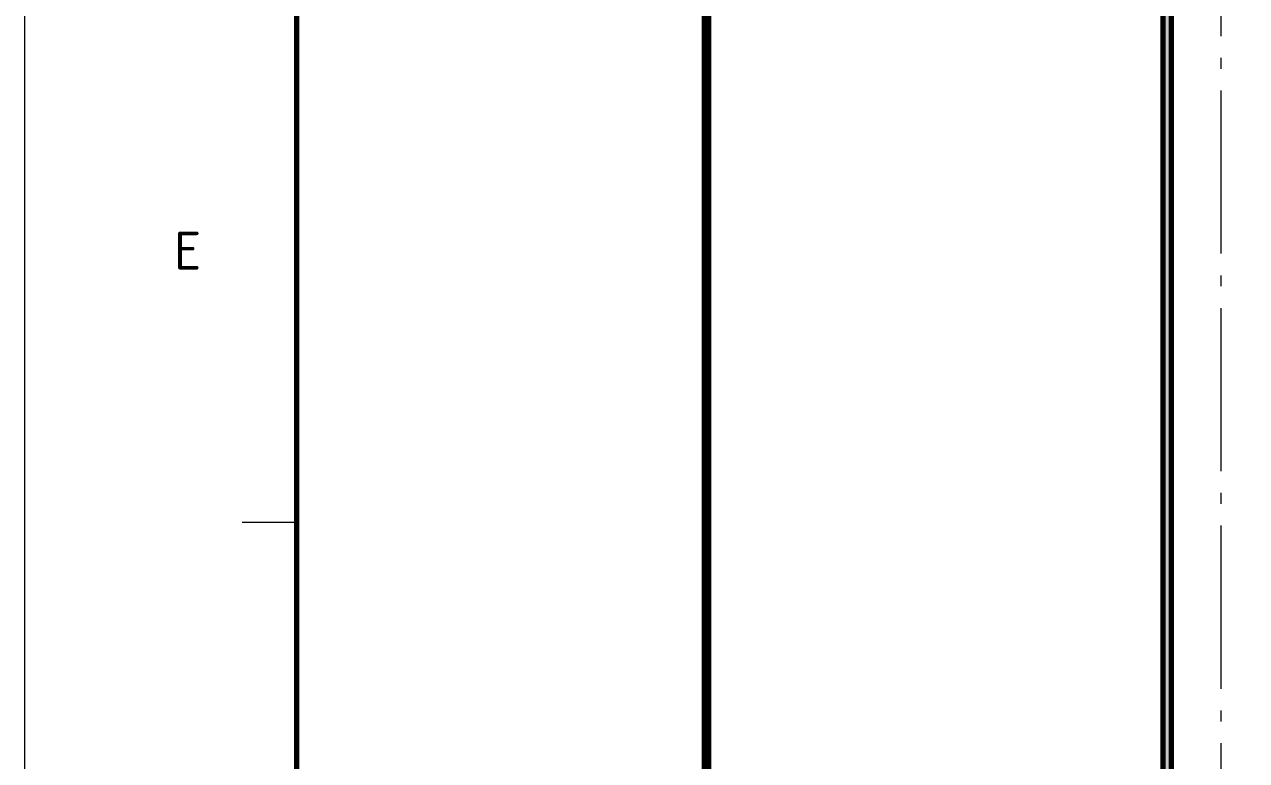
# Model space of a CAD drawing. Header units: millimetres. Extents: x 0 to 2208, y 0 to 420.
# Drawn here: x 480 to 592.3, y 138.1 to 205.8 of the extents above; entities that cross this region are included whole.
import ezdxf
from ezdxf.enums import TextEntityAlignment as Align

# ---------------------------------------------------------------- set-up
doc = ezdxf.new("R2010")
doc.units = ezdxf.units.MM
doc.linetypes.add('IRAM-F-TRAZO-PUNTO', pattern=[20, 15, -2, 1, -2])
for name, color, linetype, lineweight in [('01-VISIBLE', 7, 'CONTINUOUS', 70), ('03-EJE', 1, 'IRAM-F-TRAZO-PUNTO', 18), ('05-RAYADO', 8, 'CONTINUOUS', 18), ('06-TEXTO', 7, 'CONTINUOUS', 25), ('07-RECUADRO', 7, 'CONTINUOUS', 70), ('08-FINA', 5, 'CONTINUOUS', 18)]:
    doc.layers.add(name, color=color, linetype=linetype, lineweight=lineweight)
doc.styles.add('ISO3098', font='isocpeur.ttf')

msp = doc.modelspace()

# ---------------------------------------------------------------- hatches: boundary and pattern name
at = {"layer": '05-RAYADO'}
h = msp.add_hatch(color=7, dxfattribs=at)
h.dxf.hatch_style = 1
h.paths.add_polyline_path([(585.425, 81.131), (584.675, 81.131), (584.675, 338.869), (585.425, 338.869)])
h = msp.add_hatch(color=7, dxfattribs=at)
h.dxf.hatch_style = 1
h.paths.add_polyline_path([(542.9, 69.731), (542.5, 69.731), (542.5, 305.231), (542.9, 307.731), (542.9, 310.731), (543.3, 310.731), (543.3, 307.731), (542.9, 305.231)])

# ---------------------------------------------------------------- linework, layer by layer
at = {"layer": '01-VISIBLE'}
for p, q in [((584.675, 81.131), (584.675, 338.869)), ((585.425, 81.131), (585.425, 338.869)), ((542.5, 69.731), (542.5, 305.231)), ((542.9, 69.731), (542.9, 305.231))]:
    msp.add_line(p, q, dxfattribs=at)
at = {"layer": '03-EJE'}
msp.add_line((590, 64.731), (590, 349.269), dxfattribs=at)
at = {"layer": '07-RECUADRO'}
msp.add_lwpolyline([(505, 10), (1064, 10), (1064, 410), (505, 410)], close=True, dxfattribs=at)
at = {"layer": '08-FINA'}
msp.add_line((505, 160), (500, 160), dxfattribs=at)
msp.add_lwpolyline([(480, 0), (1074, 0), (1074, 420), (480, 420)], close=True, dxfattribs=at)

# ---------------------------------------------------------------- texts
at = {"layer": '06-TEXTO', "style": 'ISO3098'}
msp.add_text('E', height=3.5, dxfattribs=at).set_placement((495, 185), align=Align.MIDDLE_CENTER)

doc.saveas('drawing.dxf')
